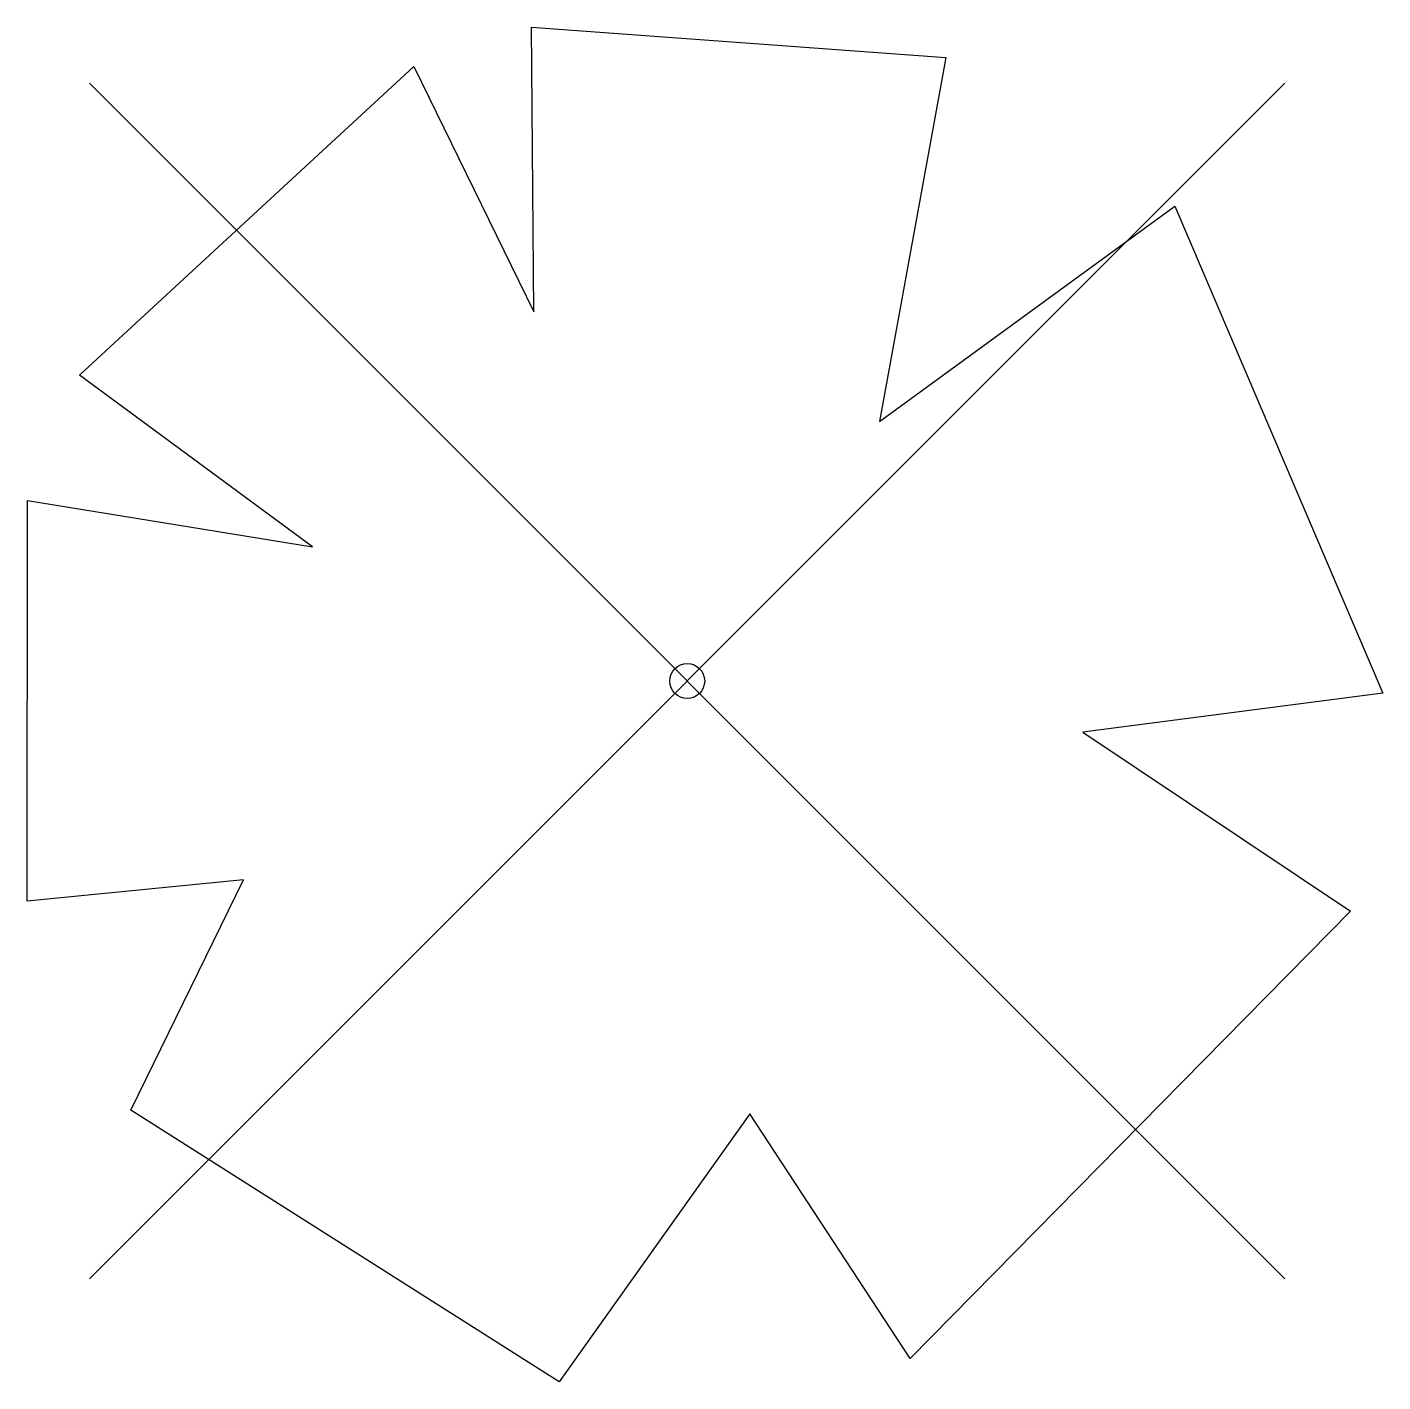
# Model space of a CAD drawing. Header units: metres. Extents: x -4.74 to 5, y -5.03 to 4.69.
import ezdxf

# ---------------------------------------------------------------- set-up
doc = ezdxf.new("R2010")
doc.units = ezdxf.units.M
doc.header["$LTSCALE"] = 0.2

msp = doc.modelspace()

# ---------------------------------------------------------------- linework, layer by layer
for p, q in [((-4.2929, 4.2929), (4.2929, -4.2929)), ((4.2929, 4.2929), (-4.2929, -4.2929))]:
    msp.add_line(p, q)
at = {"flags": 128}
msp.add_lwpolyline([(-0.9208, -5.0319), (-3.9954, -3.0815), (-3.1882, -1.4265), (-4.7416, -1.5811), (-4.7385, 1.2964), (-2.6925, 0.9641), (-4.3658, 2.1957), (-1.9647, 4.4131), (-1.1031, 2.6496), (-1.119, 4.6949), (1.857, 4.4767), (1.3806, 1.8638), (3.5012, 3.4085), (4.9963, -0.0863), (2.8414, -0.3661), (4.7633, -1.6532), (1.6018, -4.8645), (0.449, -3.1081), (-0.9208, -5.0319)], close=True, dxfattribs=at)
msp.add_circle((0, 0), 0.125)

doc.saveas('drawing.dxf')
